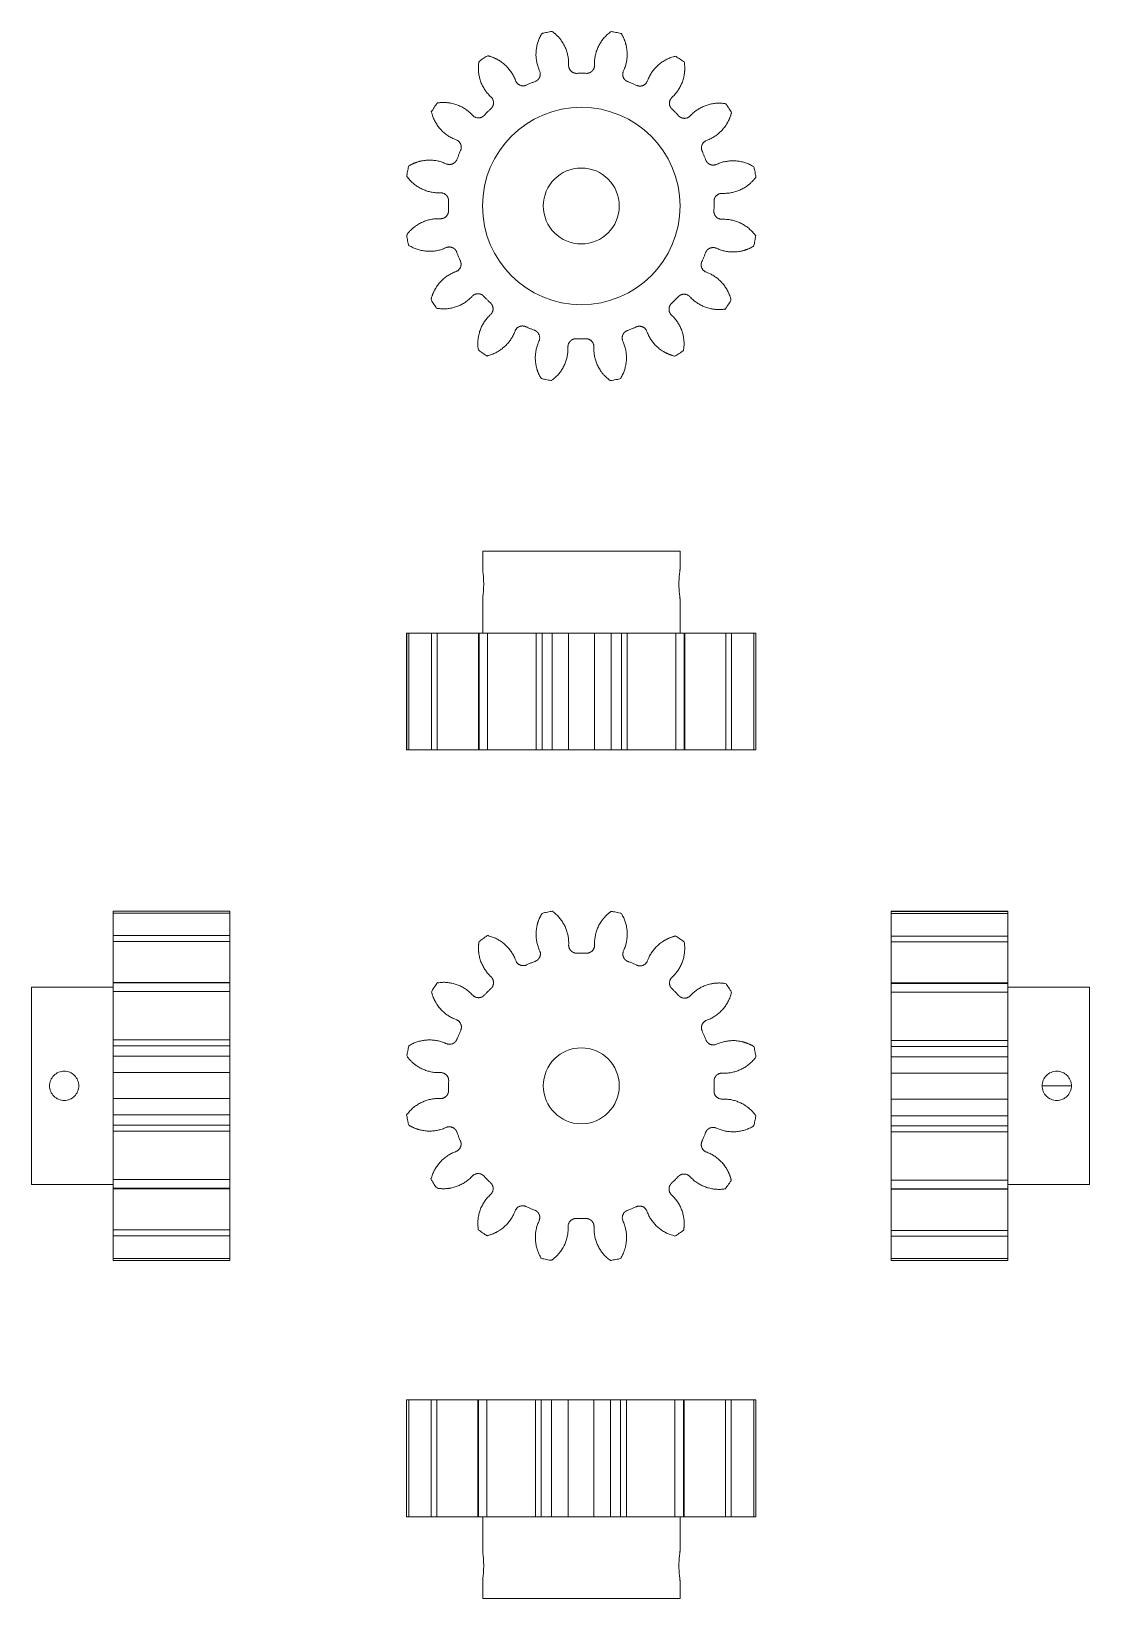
# Model space of a CAD drawing. Header units: millimetres. Extents: x -23 to 67, y -25 to 109.
import ezdxf

# ---------------------------------------------------------------- set-up
doc = ezdxf.new("R2010")
doc.units = ezdxf.units.MM

# ---------------------------------------------------------------- blocks, each defined once
blk = doc.blocks.new('A$C5B1C5D42')
at = {"color": 0, "linetype": 'Continuous', "lineweight": 0, "extrusion": (2.34144e-16, 0, -1)}
blk.add_circle((-21.31, 17.57), 3.25, dxfattribs=at)
at = {"color": 0, "linetype": 'Continuous', "lineweight": 0}
blk.add_rational_spline([(10.99, 22.31), (10.82, 21.94), (10.67, 21.56), (10.57, 21.28), (10.29, 21.17), (10.02, 21.06), (9.75, 21.18), (8.1, 21.95), (6.55, 20.99), (6.45, 20.56), (6.38, 20.12), (7.43, 18.63), (9.25, 18.7), (9.55, 18.71), (9.76, 18.5), (9.97, 18.29), (9.96, 18), (9.94, 17.59), (9.95, 17.19), (9.96, 16.89), (9.75, 16.68), (9.54, 16.47), (9.25, 16.48), (7.43, 16.56), (6.36, 15.08), (6.44, 14.64), (6.54, 14.21), (8.08, 13.24), (9.73, 14), (10, 14.12), (10.28, 14.01), (10.55, 13.9), (10.66, 13.62), (10.8, 13.24), (10.96, 12.87), (11.09, 12.6), (10.97, 12.32), (10.86, 12.05), (10.58, 11.95), (8.87, 11.32), (8.45, 9.55), (8.69, 9.17), (8.95, 8.81), (10.74, 8.5), (11.98, 9.84), (12.18, 10.06), (12.48, 10.06), (12.78, 10.06), (12.98, 9.84), (13.25, 9.54), (13.55, 9.27), (13.77, 9.06), (13.77, 8.77), (13.76, 8.47), (13.55, 8.27), (12.2, 7.04), (12.5, 5.24), (12.86, 4.98), (13.24, 4.74), (15.01, 5.15), (15.65, 6.86), (15.75, 7.14), (16.02, 7.25), (16.3, 7.36), (16.57, 7.24), (16.94, 7.07), (17.32, 6.93), (17.6, 6.82), (17.71, 6.55), (17.82, 6.27), (17.69, 6), (16.93, 4.35), (17.89, 2.8), (18.32, 2.7), (18.76, 2.63), (20.25, 3.68), (20.18, 5.5), (20.17, 5.8), (20.38, 6.01), (20.59, 6.22), (20.88, 6.21), (21.29, 6.19), (21.69, 6.21), (21.99, 6.22), (22.2, 6.01), (22.41, 5.8), (22.4, 5.5), (22.32, 3.68), (23.8, 2.62), (24.24, 2.69), (24.67, 2.79), (25.64, 4.33), (24.88, 5.99), (24.76, 6.26), (24.87, 6.53), (24.98, 6.81), (25.26, 6.91), (25.64, 7.05), (26.01, 7.22), (26.28, 7.34), (26.56, 7.23), (26.83, 7.11), (26.93, 6.83), (27.56, 5.12), (29.33, 4.71), (29.71, 4.94), (30.07, 5.2), (30.38, 7), (29.04, 8.23), (28.82, 8.44), (28.82, 8.73), (28.82, 9.03), (29.04, 9.23), (29.34, 9.51), (29.61, 9.8), (29.82, 10.02), (30.11, 10.02), (30.41, 10.02), (30.61, 9.8), (31.84, 8.46), (33.64, 8.75), (33.9, 9.12), (34.14, 9.49), (33.73, 11.27), (32.02, 11.9), (31.74, 12), (31.63, 12.28), (31.52, 12.55), (31.64, 12.82), (31.81, 13.19), (31.95, 13.57), (32.06, 13.85), (32.33, 13.96), (32.61, 14.07), (32.88, 13.95), (34.53, 13.18), (36.08, 14.14), (36.18, 14.58), (36.25, 15.01), (35.2, 16.5), (33.38, 16.43), (33.08, 16.42), (32.87, 16.63), (32.66, 16.84), (32.67, 17.14), (32.69, 17.54), (32.67, 17.95), (32.66, 18.24), (32.87, 18.45), (33.08, 18.66), (33.38, 18.65), (35.2, 18.57), (36.26, 20.05), (36.19, 20.49), (36.09, 20.92), (34.55, 21.89), (32.89, 21.13), (32.62, 21.01), (32.35, 21.12), (32.07, 21.24), (31.97, 21.51), (31.83, 21.89), (31.66, 22.26), (31.54, 22.53), (31.65, 22.81), (31.77, 23.08), (32.05, 23.18), (33.76, 23.81), (34.17, 25.58), (33.94, 25.96), (33.68, 26.32), (31.88, 26.63), (30.65, 25.29), (30.44, 25.07), (30.15, 25.07), (29.85, 25.07), (29.65, 25.29), (29.37, 25.59), (29.08, 25.87), (28.86, 26.07), (28.86, 26.37), (28.86, 26.66), (29.08, 26.86), (30.42, 28.1), (30.12, 29.89), (29.76, 30.15), (29.39, 30.39), (27.61, 29.98), (26.98, 28.28), (26.88, 28), (26.6, 27.88), (26.33, 27.77), (26.06, 27.89), (25.69, 28.06), (25.31, 28.21), (25.03, 28.31), (24.92, 28.58), (24.81, 28.86), (24.93, 29.13), (25.7, 30.78), (24.74, 32.33), (24.3, 32.43), (23.87, 32.5), (22.38, 31.45), (22.45, 29.63), (22.46, 29.33), (22.25, 29.12), (22.04, 28.91), (21.74, 28.92), (21.34, 28.94), (20.93, 28.92), (20.64, 28.91), (20.43, 29.13), (20.22, 29.34), (20.23, 29.63), (20.31, 31.45), (18.83, 32.51), (18.39, 32.44), (17.96, 32.34), (16.99, 30.8), (17.75, 29.14), (17.87, 28.88), (17.76, 28.6), (17.64, 28.33), (17.36, 28.22), (16.98, 28.08), (16.61, 27.91), (16.34, 27.79), (16.07, 27.91), (15.8, 28.02), (15.7, 28.3), (15.07, 30.01), (13.29, 30.43), (12.92, 30.19), (12.56, 29.93), (12.25, 28.14), (13.59, 26.9), (13.8, 26.7), (13.8, 26.4), (13.8, 26.1), (13.59, 25.9), (13.29, 25.63), (13.01, 25.33), (12.81, 25.11), (12.51, 25.11), (12.22, 25.11), (12.01, 25.33), (10.78, 26.68), (8.98, 26.38), (8.73, 26.02), (8.49, 25.64), (8.89, 23.86), (10.6, 23.23), (10.88, 23.13), (11, 22.85), (11.11, 22.58), (10.99, 22.31)], [1, 0.999363728427, 1, 0.916446685138, 1, 0.916446685138, 1, 0.879475469264, 1, 0.999571204886, 1, 0.879475469264, 1, 0.916446685066, 1, 0.916446685066, 1, 0.999363728427, 1, 0.916446685138, 1, 0.916446685138, 1, 0.879475469264, 1, 0.999571204886, 1, 0.879475469264, 1, 0.916446685141, 1, 0.916446685141, 1, 0.999363728427, 1, 0.916446685138, 1, 0.916446685138, 1, 0.879475469264, 1, 0.999571204886, 1, 0.879475469264, 1, 0.916446685161, 1, 0.916446685161, 1, 0.999363749494, 1, 0.916444709991, 1, 0.916444709991, 1, 0.879475469264, 1, 0.999571204886, 1, 0.879475469264, 1, 0.916446685155, 1, 0.916446685155, 1, 0.999363746831, 1, 0.916444959711, 1, 0.916444959711, 1, 0.879475469264, 1, 0.999571204886, 1, 0.879475469264, 1, 0.916446685102, 1, 0.916446685102, 1, 0.999363728427, 1, 0.916446685138, 1, 0.916446685138, 1, 0.879475469264, 1, 0.999571204886, 1, 0.879475469264, 1, 0.916446685088, 1, 0.916446685088, 1, 0.999363728427, 1, 0.916446685138, 1, 0.916446685138, 1, 0.879475469264, 1, 0.999571204886, 1, 0.879475469264, 1, 0.9164466851, 1, 0.9164466851, 1, 0.999363728427, 1, 0.916446685138, 1, 0.916446685138, 1, 0.879475469264, 1, 0.999571204886, 1, 0.879475469264, 1, 0.916446685202, 1, 0.916446685202, 1, 0.999363763987, 1, 0.916443351186, 1, 0.916443351186, 1, 0.879475469264, 1, 0.999571204886, 1, 0.879475469264, 1, 0.91644668512, 1, 0.91644668512, 1, 0.999363728427, 1, 0.916446685138, 1, 0.916446685138, 1, 0.879475469264, 1, 0.999571204886, 1, 0.879475469264, 1, 0.916446685138, 1, 0.916446685138, 1, 0.999363728427, 1, 0.916446685138, 1, 0.916446685138, 1, 0.879475469264, 1, 0.999571204886, 1, 0.879475469264, 1, 0.91644668516, 1, 0.91644668516, 1, 0.999363749308, 1, 0.916444727428, 1, 0.916444727428, 1, 0.879475469264, 1, 0.999571204886, 1, 0.879475469264, 1, 0.916446685178, 1, 0.916446685178, 1, 0.999363756627, 1, 0.916444041282, 1, 0.916444041282, 1, 0.879475469264, 1, 0.999571204886, 1, 0.879475469264, 1, 0.916446685049, 1, 0.916446685049, 1, 0.999363728427, 1, 0.916446685138, 1, 0.916446685138, 1, 0.879475469264, 1, 0.999571204886, 1, 0.879475469264, 1, 0.916446685139, 1, 0.916446685139, 1, 0.999363728427, 1, 0.916446685138, 1, 0.916446685138, 1, 0.879475469264, 1, 0.999571204886, 1, 0.879475469264, 1, 0.916446685198, 1, 0.916446685198, 1, 0.999363762989, 1, 0.916443444752, 1, 0.916443444752, 1, 0.879475469264, 1, 0.999571204886, 1, 0.879475469264, 1, 0.91644668515, 1, 0.91644668515, 1], degree=2, knots=[0, 0, 0, 0.071349, 0.071349, 0.894725, 0.894725, 1.718101, 1.718101, 2.710176, 2.710176, 2.768747, 2.768747, 3.760822, 3.760822, 4.584198, 4.584198, 5.407574, 5.407574, 5.478923, 5.478923, 6.302299, 6.302299, 7.125675, 7.125675, 8.117749, 8.117749, 8.176321, 8.176321, 9.168395, 9.168395, 9.991771, 9.991771, 10.815147, 10.815147, 10.886496, 10.886496, 11.709872, 11.709872, 12.533248, 12.533248, 13.525323, 13.525323, 13.583894, 13.583894, 14.575969, 14.575969, 15.399345, 15.399345, 16.222721, 16.222721, 16.294069, 16.294069, 17.117454, 17.117454, 17.94084, 17.94084, 18.932915, 18.932915, 18.991486, 18.991486, 19.983561, 19.983561, 20.806937, 20.806937, 21.630313, 21.630313, 21.701661, 21.701661, 22.525045, 22.525045, 23.34843, 23.34843, 24.340505, 24.340505, 24.399076, 24.399076, 25.391151, 25.391151, 26.214527, 26.214527, 27.037902, 27.037902, 27.109252, 27.109252, 27.932628, 27.932628, 28.756003, 28.756003, 29.748078, 29.748078, 29.806649, 29.806649, 30.798724, 30.798724, 31.6221, 31.6221, 32.445476, 32.445476, 32.516825, 32.516825, 33.340201, 33.340201, 34.163577, 34.163577, 35.155652, 35.155652, 35.214223, 35.214223, 36.206298, 36.206298, 37.029674, 37.029674, 37.853049, 37.853049, 37.924399, 37.924399, 38.747775, 38.747775, 39.57115, 39.57115, 40.563225, 40.563225, 40.621797, 40.621797, 41.613871, 41.613871, 42.437247, 42.437247, 43.260623, 43.260623, 43.33197, 43.33197, 44.155363, 44.155363, 44.978755, 44.978755, 45.97083, 45.97083, 46.029401, 46.029401, 47.021476, 47.021476, 47.844852, 47.844852, 48.668228, 48.668228, 48.739577, 48.739577, 49.562953, 49.562953, 50.386329, 50.386329, 51.378404, 51.378404, 51.436975, 51.436975, 52.42905, 52.42905, 53.252425, 53.252425, 54.075801, 54.075801, 54.147151, 54.147151, 54.970526, 54.970526, 55.793902, 55.793902, 56.785977, 56.785977, 56.844548, 56.844548, 57.836623, 57.836623, 58.659999, 58.659999, 59.483375, 59.483375, 59.554723, 59.554723, 60.378109, 60.378109, 61.201494, 61.201494, 62.193569, 62.193569, 62.25214, 62.25214, 63.244215, 63.244215, 64.067591, 64.067591, 64.890967, 64.890967, 64.962314, 64.962314, 65.785704, 65.785704, 66.609093, 66.609093, 67.601167, 67.601167, 67.659739, 67.659739, 68.651813, 68.651813, 69.475189, 69.475189, 70.298565, 70.298565, 70.369914, 70.369914, 71.19329, 71.19329, 72.016666, 72.016666, 73.008741, 73.008741, 73.067312, 73.067312, 74.059387, 74.059387, 74.882763, 74.882763, 75.706139, 75.706139, 75.777488, 75.777488, 76.600864, 76.600864, 77.42424, 77.42424, 78.416314, 78.416314, 78.474886, 78.474886, 79.46696, 79.46696, 80.290336, 80.290336, 81.113712, 81.113712, 81.18506, 81.18506, 82.008452, 82.008452, 82.831844, 82.831844, 83.823918, 83.823918, 83.88249, 83.88249, 84.874564, 84.874564, 85.69794, 85.69794, 86.521316, 86.521316, 86.521316], dxfattribs=at)
blk = doc.blocks.new('A$C5510505C')
at = {"color": 0, "linetype": 'Continuous', "lineweight": 0, "extrusion": (0, 1, 2.22045e-16)}
for p, q in [((6.54, 17), (6.36, 17)), ((6.36, 7), (6.36, 17)), ((8.45, 17), (6.54, 17)), ((6.54, 7), (6.54, 17)), ((8.95, 17), (8.45, 17)), ((8.45, 7), (8.45, 17)), ((11.98, 17), (8.95, 17)), ((8.95, 7), (8.95, 17)), ((11.98, 17), (12.46, 17)), ((12.5, 17), (12.46, 17)), ((12.46, 7), (12.46, 17)), ((13.24, 17), (12.5, 17)), ((12.5, 7), (12.5, 17)), ((15.65, 17), (13.24, 17)), ((13.24, 7), (13.24, 17)), ((15.65, 17), (16.57, 17)), ((17.32, 17), (16.57, 17)), ((17.32, 17), (17.38, 17)), ((17.89, 17), (17.38, 17)), ((17.38, 7), (17.38, 17)), ((18.76, 17), (17.89, 17)), ((17.89, 7), (17.89, 17)), ((20.18, 17), (18.76, 17)), ((18.76, 7), (18.76, 17)), ((20.18, 17), (20.88, 17)), ((20.18, 7), (20.18, 17)), ((21.69, 17), (20.88, 17)), ((21.69, 17), (22.39, 17)), ((23.8, 17), (22.39, 17)), ((22.39, 7), (22.39, 17)), ((24.67, 17), (23.8, 17)), ((23.8, 7), (23.8, 17)), ((25.19, 17), (24.67, 17)), ((24.67, 7), (24.67, 17)), ((25.19, 17), (25.26, 17)), ((25.19, 7), (25.19, 17)), ((26.01, 17), (25.26, 17)), ((26.01, 17), (26.93, 17)), ((29.33, 17), (26.93, 17)), ((30.07, 17), (29.33, 17)), ((29.33, 7), (29.33, 17)), ((30.12, 17), (30.07, 17)), ((30.07, 7), (30.07, 17)), ((30.12, 17), (30.61, 17)), ((30.12, 7), (30.12, 17)), ((33.64, 17), (30.61, 17)), ((34.14, 17), (33.64, 17)), ((33.64, 7), (33.64, 17)), ((36.08, 17), (34.14, 17)), ((34.14, 7), (34.14, 17)), ((36.25, 17), (36.08, 17)), ((36.08, 7), (36.08, 17)), ((36.26, 17), (36.25, 17)), ((36.25, 7), (36.25, 17)), ((36.26, 7), (36.26, 17)), ((6.54, 7), (6.36, 7)), ((8.45, 7), (6.54, 7)), ((8.95, 7), (8.45, 7)), ((11.98, 7), (8.95, 7)), ((11.98, 7), (12.46, 7)), ((12.5, 7), (12.46, 7)), ((13.24, 7), (12.5, 7)), ((12.87, 7), (12.87, 4.06)), ((15.65, 7), (13.24, 7)), ((15.65, 7), (16.57, 7)), ((17.32, 7), (16.57, 7)), ((17.32, 7), (17.38, 7)), ((17.89, 7), (17.38, 7)), ((18.76, 7), (17.89, 7)), ((20.18, 7), (18.76, 7)), ((20.18, 7), (20.88, 7)), ((21.69, 7), (20.88, 7)), ((21.69, 7), (22.39, 7)), ((23.8, 7), (22.39, 7)), ((24.67, 7), (23.8, 7)), ((25.19, 7), (24.67, 7)), ((25.19, 7), (25.26, 7)), ((26.01, 7), (25.26, 7)), ((26.01, 7), (26.93, 7)), ((29.33, 7), (26.93, 7)), ((30.07, 7), (29.33, 7)), ((29.76, 7), (29.76, 4.06)), ((30.12, 7), (30.07, 7)), ((30.12, 7), (30.61, 7)), ((33.64, 7), (30.61, 7)), ((34.14, 7), (33.64, 7)), ((36.08, 7), (34.14, 7)), ((36.25, 7), (36.08, 7)), ((36.26, 7), (36.25, 7)), ((12.87, 1.56), (12.87, 0)), ((29.76, 1.56), (29.76, 0)), ((12.87, 0), (29.76, 0))]:
    blk.add_line(p, q, dxfattribs=at)
at = {"color": 0, "linetype": 'Continuous', "lineweight": 0}
for points, knots in [([(12.87, 4.06), (12.87, 4.06), (12.87, 4.03), (12.89, 3.9), (12.9, 3.81), (12.92, 3.59), (12.94, 3.45), (12.95, 3.14), (12.96, 2.97), (12.96, 2.81)], [9.434246, 9.434246, 9.434246, 9.434246, 9.903669, 9.903669, 10.375261, 10.375261, 10.846867, 10.846867, 11.318473, 11.318473, 11.318473, 11.318473]), ([(29.67, 2.81), (29.67, 2.97), (29.67, 3.14), (29.69, 3.45), (29.7, 3.59), (29.73, 3.81), (29.74, 3.9), (29.76, 4.03), (29.76, 4.06), (29.76, 4.06)], [0, 0, 0, 0, 0.471607, 0.471607, 0.943214, 0.943214, 1.414813, 1.414813, 1.886412, 1.886412, 1.886412, 1.886412]), ([(12.96, 2.81), (12.96, 2.66), (12.95, 2.49), (12.94, 2.18), (12.92, 2.04), (12.9, 1.82), (12.89, 1.72), (12.87, 1.59), (12.87, 1.56), (12.87, 1.56)], [3.772824, 3.772824, 3.772824, 3.772824, 4.24443, 4.24443, 4.716037, 4.716037, 5.187629, 5.187629, 5.657052, 5.657052, 5.657052, 5.657052]), ([(29.76, 1.56), (29.76, 1.56), (29.76, 1.59), (29.74, 1.72), (29.73, 1.82), (29.7, 2.04), (29.69, 2.18), (29.67, 2.49), (29.67, 2.66), (29.67, 2.81)], [5.659236, 5.659236, 5.659236, 5.659236, 6.130836, 6.130836, 6.602435, 6.602435, 7.074042, 7.074042, 7.545649, 7.545649, 7.545649, 7.545649])]:
    blk.add_open_spline(points, degree=3, knots=knots, dxfattribs=at)
blk = doc.blocks.new('A$C510804FA')
at = {"color": 0, "linetype": 'Continuous', "lineweight": 0, "extrusion": (2.22045e-16, 1, 2.22045e-16)}
for p, q in [((-32.34, 17), (-32.51, 17)), ((-32.51, 7), (-32.51, 17)), ((-30.43, 17), (-32.34, 17)), ((-32.34, 7), (-32.34, 17)), ((-29.93, 17), (-30.43, 17)), ((-30.43, 7), (-30.43, 17)), ((-26.9, 17), (-29.93, 17)), ((-29.93, 7), (-29.93, 17)), ((-26.9, 17), (-26.42, 17)), ((-26.38, 17), (-26.42, 17)), ((-26.42, 7), (-26.42, 17)), ((-25.64, 17), (-26.38, 17)), ((-26.38, 7), (-26.38, 17)), ((-23.23, 17), (-25.64, 17)), ((-25.64, 7), (-25.64, 17)), ((-23.23, 17), (-22.31, 17)), ((-21.56, 17), (-22.31, 17)), ((-21.56, 17), (-21.5, 17)), ((-20.99, 17), (-21.5, 17)), ((-21.5, 7), (-21.5, 17)), ((-20.12, 17), (-20.99, 17)), ((-20.99, 7), (-20.99, 17)), ((-18.7, 17), (-20.12, 17)), ((-20.12, 7), (-20.12, 17)), ((-18.7, 17), (-18, 17)), ((-18.7, 7), (-18.7, 17)), ((-17.19, 17), (-18, 17)), ((-17.19, 17), (-16.49, 17)), ((-15.08, 17), (-16.49, 17)), ((-16.49, 7), (-16.49, 17)), ((-14.21, 17), (-15.08, 17)), ((-15.08, 7), (-15.08, 17)), ((-13.69, 17), (-14.21, 17)), ((-14.21, 7), (-14.21, 17)), ((-13.69, 17), (-13.62, 17)), ((-13.69, 7), (-13.69, 17)), ((-12.87, 17), (-13.62, 17)), ((-12.87, 17), (-11.95, 17)), ((-9.55, 17), (-11.95, 17)), ((-8.81, 17), (-9.55, 17)), ((-9.55, 7), (-9.55, 17)), ((-8.76, 17), (-8.81, 17)), ((-8.81, 7), (-8.81, 17)), ((-8.76, 17), (-8.27, 17)), ((-8.76, 7), (-8.76, 17)), ((-5.24, 17), (-8.27, 17)), ((-4.74, 17), (-5.24, 17)), ((-5.24, 7), (-5.24, 17)), ((-2.8, 17), (-4.74, 17)), ((-4.74, 7), (-4.74, 17)), ((-2.63, 17), (-2.8, 17)), ((-2.8, 7), (-2.8, 17)), ((-2.62, 17), (-2.63, 17)), ((-2.63, 7), (-2.63, 17)), ((-2.62, 7), (-2.62, 17)), ((-32.34, 7), (-32.51, 7)), ((-30.43, 7), (-32.34, 7)), ((-29.93, 7), (-30.43, 7)), ((-26.9, 7), (-29.93, 7)), ((-26.9, 7), (-26.42, 7)), ((-26.38, 7), (-26.42, 7)), ((-25.64, 7), (-26.38, 7)), ((-26.01, 7), (-26.01, 0)), ((-23.23, 7), (-25.64, 7)), ((-23.23, 7), (-22.31, 7)), ((-21.56, 7), (-22.31, 7)), ((-21.56, 7), (-21.5, 7)), ((-20.99, 7), (-21.5, 7)), ((-20.12, 7), (-20.99, 7)), ((-18.7, 7), (-20.12, 7)), ((-18.7, 7), (-18, 7)), ((-17.19, 7), (-18, 7)), ((-17.19, 7), (-16.49, 7)), ((-15.08, 7), (-16.49, 7)), ((-14.21, 7), (-15.08, 7)), ((-13.69, 7), (-14.21, 7)), ((-13.69, 7), (-13.62, 7)), ((-12.87, 7), (-13.62, 7)), ((-12.87, 7), (-11.95, 7)), ((-9.55, 7), (-11.95, 7)), ((-8.81, 7), (-9.55, 7)), ((-9.12, 7), (-9.12, 0)), ((-8.76, 7), (-8.81, 7)), ((-8.76, 7), (-8.27, 7)), ((-5.24, 7), (-8.27, 7)), ((-4.74, 7), (-5.24, 7)), ((-2.8, 7), (-4.74, 7)), ((-2.63, 7), (-2.8, 7)), ((-2.62, 7), (-2.63, 7)), ((-26.01, 0), (-9.12, 0))]:
    blk.add_line(p, q, dxfattribs=at)
at = {"color": 0, "linetype": 'Continuous', "lineweight": 0}
blk.add_open_spline([(-16.32, 2.81), (-16.32, 2.66), (-16.35, 2.49), (-16.48, 2.18), (-16.57, 2.04), (-16.8, 1.82), (-16.94, 1.72), (-17.24, 1.59), (-17.41, 1.56), (-17.73, 1.56), (-17.89, 1.59), (-18.2, 1.72), (-18.34, 1.82), (-18.56, 2.04), (-18.66, 2.18), (-18.79, 2.49), (-18.82, 2.66), (-18.82, 2.81), (-18.82, 2.97), (-18.79, 3.14), (-18.66, 3.45), (-18.56, 3.59), (-18.34, 3.81), (-18.2, 3.9), (-17.89, 4.03), (-17.73, 4.06), (-17.41, 4.06), (-17.24, 4.03), (-16.94, 3.9), (-16.8, 3.81), (-16.57, 3.59), (-16.48, 3.45), (-16.35, 3.14), (-16.32, 2.97), (-16.32, 2.81)], degree=3, knots=[3.772824, 3.772824, 3.772824, 3.772824, 4.24443, 4.24443, 4.716037, 4.716037, 5.187629, 5.187629, 5.659221, 5.659221, 6.130827, 6.130827, 6.602433, 6.602433, 7.074041, 7.074041, 7.545649, 7.545649, 7.545649, 8.017256, 8.017256, 8.488864, 8.488864, 8.96047, 8.96047, 9.432076, 9.432076, 9.903669, 9.903669, 10.375261, 10.375261, 10.846867, 10.846867, 11.318473, 11.318473, 11.318473, 11.318473], dxfattribs=at)
blk = doc.blocks.new('A$C6C895F0E')
at = {"color": 0, "linetype": 'Continuous', "lineweight": 0, "extrusion": (1.22465e-16, 1, 2.22045e-16)}
for p, q in [((-36.09, 17), (-36.26, 17)), ((-36.26, 7), (-36.26, 17)), ((-34.17, 17), (-36.09, 17)), ((-36.09, 7), (-36.09, 17)), ((-33.68, 17), (-34.17, 17)), ((-34.17, 7), (-34.17, 17)), ((-30.65, 17), (-33.68, 17)), ((-33.68, 7), (-33.68, 17)), ((-30.65, 17), (-30.17, 17)), ((-30.12, 17), (-30.17, 17)), ((-30.17, 7), (-30.17, 17)), ((-29.39, 17), (-30.12, 17)), ((-30.12, 7), (-30.12, 17)), ((-26.98, 17), (-29.39, 17)), ((-29.39, 7), (-29.39, 17)), ((-26.98, 17), (-26.06, 17)), ((-25.31, 17), (-26.06, 17)), ((-25.31, 17), (-25.24, 17)), ((-24.74, 17), (-25.24, 17)), ((-25.24, 7), (-25.24, 17)), ((-23.87, 17), (-24.74, 17)), ((-24.74, 7), (-24.74, 17)), ((-22.45, 17), (-23.87, 17)), ((-23.87, 7), (-23.87, 17)), ((-22.45, 17), (-21.74, 17)), ((-22.45, 7), (-22.45, 17)), ((-20.93, 17), (-21.74, 17)), ((-20.93, 17), (-20.23, 17)), ((-18.83, 17), (-20.23, 17)), ((-20.23, 7), (-20.23, 17)), ((-17.96, 17), (-18.83, 17)), ((-18.83, 7), (-18.83, 17)), ((-17.44, 17), (-17.96, 17)), ((-17.96, 7), (-17.96, 17)), ((-17.44, 17), (-17.36, 17)), ((-17.44, 7), (-17.44, 17)), ((-16.61, 17), (-17.36, 17)), ((-16.61, 17), (-15.7, 17)), ((-13.29, 17), (-15.7, 17)), ((-12.56, 17), (-13.29, 17)), ((-13.29, 7), (-13.29, 17)), ((-12.51, 17), (-12.56, 17)), ((-12.56, 7), (-12.56, 17)), ((-12.51, 17), (-12.01, 17)), ((-12.51, 7), (-12.51, 17)), ((-8.98, 17), (-12.01, 17)), ((-8.49, 17), (-8.98, 17)), ((-8.98, 7), (-8.98, 17)), ((-6.55, 17), (-8.49, 17)), ((-8.49, 7), (-8.49, 17)), ((-6.38, 17), (-6.55, 17)), ((-6.55, 7), (-6.55, 17)), ((-6.36, 17), (-6.38, 17)), ((-6.38, 7), (-6.38, 17)), ((-6.36, 7), (-6.36, 17)), ((-36.09, 7), (-36.26, 7)), ((-34.17, 7), (-36.09, 7)), ((-33.68, 7), (-34.17, 7)), ((-30.65, 7), (-33.68, 7)), ((-30.65, 7), (-30.17, 7)), ((-30.12, 7), (-30.17, 7)), ((-29.39, 7), (-30.12, 7)), ((-29.76, 7), (-29.76, 4.06)), ((-26.98, 7), (-29.39, 7)), ((-26.98, 7), (-26.06, 7)), ((-25.31, 7), (-26.06, 7)), ((-25.31, 7), (-25.24, 7)), ((-24.74, 7), (-25.24, 7)), ((-23.87, 7), (-24.74, 7)), ((-22.45, 7), (-23.87, 7)), ((-22.45, 7), (-21.74, 7)), ((-20.93, 7), (-21.74, 7)), ((-20.93, 7), (-20.23, 7)), ((-18.83, 7), (-20.23, 7)), ((-17.96, 7), (-18.83, 7)), ((-17.44, 7), (-17.96, 7)), ((-17.44, 7), (-17.36, 7)), ((-16.61, 7), (-17.36, 7)), ((-16.61, 7), (-15.7, 7)), ((-13.29, 7), (-15.7, 7)), ((-12.56, 7), (-13.29, 7)), ((-12.87, 7), (-12.87, 4.06)), ((-12.51, 7), (-12.56, 7)), ((-12.51, 7), (-12.01, 7)), ((-8.98, 7), (-12.01, 7)), ((-8.49, 7), (-8.98, 7)), ((-6.55, 7), (-8.49, 7)), ((-6.38, 7), (-6.55, 7)), ((-6.36, 7), (-6.38, 7)), ((-29.76, 1.56), (-29.76, 0)), ((-12.87, 1.56), (-12.87, 0)), ((-29.76, 0), (-12.87, 0))]:
    blk.add_line(p, q, dxfattribs=at)
at = {"color": 0, "linetype": 'Continuous', "lineweight": 0}
for points, knots in [([(-29.76, 4.06), (-29.76, 4.06), (-29.76, 4.03), (-29.74, 3.9), (-29.73, 3.81), (-29.7, 3.59), (-29.69, 3.45), (-29.67, 3.14), (-29.67, 2.97), (-29.67, 2.66), (-29.67, 2.49), (-29.69, 2.18), (-29.7, 2.04), (-29.73, 1.82), (-29.74, 1.72), (-29.76, 1.59), (-29.76, 1.56), (-29.76, 1.56)], [1.886412, 1.886412, 1.886412, 1.886412, 2.358011, 2.358011, 2.82961, 2.82961, 3.301217, 3.301217, 3.772824, 3.772824, 4.244431, 4.244431, 4.716038, 4.716038, 5.187637, 5.187637, 5.659236, 5.659236, 5.659236, 5.659236]), ([(-12.96, 2.81), (-12.96, 2.66), (-12.95, 2.49), (-12.94, 2.18), (-12.92, 2.04), (-12.9, 1.82), (-12.89, 1.72), (-12.87, 1.59), (-12.87, 1.56), (-12.87, 1.56), (-12.87, 1.59), (-12.89, 1.72), (-12.9, 1.82), (-12.92, 2.04), (-12.94, 2.18), (-12.95, 2.49), (-12.96, 2.66), (-12.96, 2.81), (-12.96, 2.97), (-12.95, 3.14), (-12.94, 3.45), (-12.92, 3.59), (-12.9, 3.81), (-12.89, 3.9), (-12.87, 4.03), (-12.87, 4.06), (-12.87, 4.06), (-12.87, 4.03), (-12.89, 3.9), (-12.9, 3.81), (-12.92, 3.59), (-12.94, 3.45), (-12.95, 3.14), (-12.96, 2.97), (-12.96, 2.81)], [3.772824, 3.772824, 3.772824, 3.772824, 4.24443, 4.24443, 4.716037, 4.716037, 5.187629, 5.187629, 5.659221, 5.659221, 6.130827, 6.130827, 6.602433, 6.602433, 7.074041, 7.074041, 7.545649, 7.545649, 7.545649, 8.017256, 8.017256, 8.488864, 8.488864, 8.96047, 8.96047, 9.432076, 9.432076, 9.903669, 9.903669, 10.375261, 10.375261, 10.846867, 10.846867, 11.318473, 11.318473, 11.318473, 11.318473])]:
    blk.add_open_spline(points, degree=3, knots=knots, dxfattribs=at)
blk = doc.blocks.new('A$C3A131BA3')
at = {"color": 0, "linetype": 'Continuous', "lineweight": 0, "extrusion": (2.22045e-16, 1, 2.22045e-16)}
for p, q in [((2.79, 17), (2.62, 17)), ((2.62, 7), (2.62, 17)), ((4.71, 17), (2.79, 17)), ((2.79, 7), (2.79, 17)), ((5.2, 17), (4.71, 17)), ((4.71, 7), (4.71, 17)), ((8.23, 17), (5.2, 17)), ((5.2, 7), (5.2, 17)), ((8.23, 17), (8.71, 17)), ((8.75, 17), (8.71, 17)), ((8.71, 7), (8.71, 17)), ((9.49, 17), (8.75, 17)), ((8.75, 7), (8.75, 17)), ((11.9, 17), (9.49, 17)), ((9.49, 7), (9.49, 17)), ((11.9, 17), (12.82, 17)), ((13.57, 17), (12.82, 17)), ((13.57, 17), (13.63, 17)), ((14.14, 17), (13.63, 17)), ((13.63, 7), (13.63, 17)), ((15.01, 17), (14.14, 17)), ((14.14, 7), (14.14, 17)), ((16.43, 17), (15.01, 17)), ((15.01, 7), (15.01, 17)), ((16.43, 17), (17.14, 17)), ((16.43, 7), (16.43, 17)), ((17.95, 17), (17.14, 17)), ((17.95, 17), (18.65, 17)), ((20.05, 17), (18.65, 17)), ((18.65, 7), (18.65, 17)), ((20.92, 17), (20.05, 17)), ((20.05, 7), (20.05, 17)), ((21.44, 17), (20.92, 17)), ((20.92, 7), (20.92, 17)), ((21.44, 17), (21.51, 17)), ((21.44, 7), (21.44, 17)), ((22.26, 17), (21.51, 17)), ((22.26, 17), (23.18, 17)), ((25.58, 17), (23.18, 17)), ((26.32, 17), (25.58, 17)), ((25.58, 7), (25.58, 17)), ((26.37, 17), (26.32, 17)), ((26.32, 7), (26.32, 17)), ((26.37, 17), (26.86, 17)), ((26.37, 7), (26.37, 17)), ((29.89, 17), (26.86, 17)), ((30.39, 17), (29.89, 17)), ((29.89, 7), (29.89, 17)), ((32.33, 17), (30.39, 17)), ((30.39, 7), (30.39, 17)), ((32.5, 17), (32.33, 17)), ((32.33, 7), (32.33, 17)), ((32.51, 17), (32.5, 17)), ((32.5, 7), (32.5, 17)), ((32.51, 7), (32.51, 17)), ((2.79, 7), (2.62, 7)), ((4.71, 7), (2.79, 7)), ((5.2, 7), (4.71, 7)), ((8.23, 7), (5.2, 7)), ((8.23, 7), (8.71, 7)), ((8.75, 7), (8.71, 7)), ((9.49, 7), (8.75, 7)), ((9.12, 7), (9.12, 0)), ((11.9, 7), (9.49, 7)), ((11.9, 7), (12.82, 7)), ((13.57, 7), (12.82, 7)), ((13.57, 7), (13.63, 7)), ((14.14, 7), (13.63, 7)), ((15.01, 7), (14.14, 7)), ((16.43, 7), (15.01, 7)), ((16.43, 7), (17.14, 7)), ((17.95, 7), (17.14, 7)), ((17.95, 7), (18.65, 7)), ((20.05, 7), (18.65, 7)), ((20.92, 7), (20.05, 7)), ((21.44, 7), (20.92, 7)), ((21.44, 7), (21.51, 7)), ((22.26, 7), (21.51, 7)), ((22.26, 7), (23.18, 7)), ((25.58, 7), (23.18, 7)), ((26.32, 7), (25.58, 7)), ((26.01, 7), (26.01, 0)), ((26.37, 7), (26.32, 7)), ((26.37, 7), (26.86, 7)), ((29.89, 7), (26.86, 7)), ((30.39, 7), (29.89, 7)), ((32.33, 7), (30.39, 7)), ((32.5, 7), (32.33, 7)), ((32.51, 7), (32.5, 7)), ((17.57, 4.06), (17.57, 1.56)), ((9.12, 0), (17.57, 0)), ((17.57, 0), (26.01, 0))]:
    blk.add_line(p, q, dxfattribs=at)
at = {"color": 0, "linetype": 'Continuous', "lineweight": 0}
for points, knots in [([(16.32, 2.81), (16.32, 2.97), (16.35, 3.14), (16.48, 3.45), (16.57, 3.59), (16.79, 3.81), (16.93, 3.9), (17.24, 4.03), (17.41, 4.06), (17.57, 4.06)], [0, 0, 0, 0, 0.471607, 0.471607, 0.943214, 0.943214, 1.414813, 1.414813, 1.886412, 1.886412, 1.886412, 1.886412]), ([(17.57, 4.06), (17.72, 4.06), (17.89, 4.03), (18.2, 3.9), (18.34, 3.81), (18.56, 3.59), (18.66, 3.45), (18.78, 3.14), (18.82, 2.97), (18.82, 2.66), (18.78, 2.49), (18.66, 2.18), (18.56, 2.04), (18.34, 1.82), (18.2, 1.72), (17.89, 1.59), (17.72, 1.56), (17.57, 1.56)], [1.886412, 1.886412, 1.886412, 1.886412, 2.358011, 2.358011, 2.82961, 2.82961, 3.301217, 3.301217, 3.772824, 3.772824, 4.244431, 4.244431, 4.716038, 4.716038, 5.187637, 5.187637, 5.659236, 5.659236, 5.659236, 5.659236]), ([(17.57, 1.56), (17.41, 1.56), (17.24, 1.59), (16.93, 1.72), (16.79, 1.82), (16.57, 2.04), (16.48, 2.18), (16.35, 2.49), (16.32, 2.66), (16.32, 2.81)], [5.659236, 5.659236, 5.659236, 5.659236, 6.130836, 6.130836, 6.602435, 6.602435, 7.074042, 7.074042, 7.545649, 7.545649, 7.545649, 7.545649])]:
    blk.add_open_spline(points, degree=3, knots=knots, dxfattribs=at)
blk = doc.blocks.new('A$C6A8F308C')
at = {"color": 0, "linetype": 'Continuous', "lineweight": 0, "extrusion": (0, 0, -1)}
blk.add_circle((21.31, 60.1), 8.45, dxfattribs=at)
at = {"color": 0, "linetype": 'Continuous', "lineweight": 0}
blk.add_circle((-21.31, 60.1), 3.25, dxfattribs=at)
blk.add_rational_spline([(-10.67, 56.1), (-10.57, 56.38), (-10.29, 56.49), (-10.02, 56.6), (-9.75, 56.48), (-8.1, 55.71), (-6.55, 56.67), (-6.45, 57.11), (-6.38, 57.54), (-7.43, 59.03), (-9.25, 58.96), (-9.55, 58.95), (-9.76, 59.16), (-9.97, 59.37), (-9.96, 59.67), (-9.94, 60.07), (-9.95, 60.48), (-9.96, 60.77), (-9.75, 60.98), (-9.54, 61.19), (-9.25, 61.18), (-7.43, 61.1), (-6.36, 62.58), (-6.44, 63.02), (-6.54, 63.45), (-8.08, 64.42), (-9.73, 63.66), (-10, 63.54), (-10.28, 63.65), (-10.55, 63.77), (-10.66, 64.04), (-10.8, 64.42), (-10.96, 64.79), (-11.09, 65.06), (-10.97, 65.34), (-10.86, 65.61), (-10.58, 65.71), (-8.87, 66.34), (-8.45, 68.11), (-8.69, 68.49), (-8.95, 68.85), (-10.74, 69.16), (-11.98, 67.82), (-12.18, 67.6), (-12.48, 67.6), (-12.78, 67.6), (-12.98, 67.82), (-13.25, 68.12), (-13.55, 68.4), (-13.77, 68.6), (-13.77, 68.9), (-13.76, 69.19), (-13.55, 69.39), (-12.2, 70.63), (-12.5, 72.42), (-12.86, 72.68), (-13.24, 72.92), (-15.01, 72.51), (-15.65, 70.81), (-15.75, 70.53), (-16.02, 70.41), (-16.3, 70.3), (-16.57, 70.42), (-16.94, 70.59), (-17.32, 70.74), (-17.6, 70.84), (-17.71, 71.11), (-17.82, 71.39), (-17.69, 71.66), (-16.93, 73.31), (-17.89, 74.86), (-18.32, 74.96), (-18.76, 75.03), (-20.25, 73.98), (-20.18, 72.16), (-20.17, 71.86), (-20.38, 71.65), (-20.59, 71.44), (-20.88, 71.45), (-21.29, 71.47), (-21.69, 71.45), (-21.99, 71.44), (-22.2, 71.66), (-22.41, 71.87), (-22.4, 72.16), (-22.32, 73.98), (-23.8, 75.04), (-24.24, 74.97), (-24.67, 74.87), (-25.64, 73.33), (-24.88, 71.67), (-24.76, 71.41), (-24.87, 71.13), (-24.98, 70.86), (-25.26, 70.75), (-25.64, 70.61), (-26.01, 70.44), (-26.28, 70.32), (-26.56, 70.44), (-26.83, 70.55), (-26.93, 70.83), (-27.56, 72.54), (-29.33, 72.96), (-29.71, 72.72), (-30.07, 72.46), (-30.38, 70.67), (-29.04, 69.43), (-28.82, 69.23), (-28.82, 68.93), (-28.82, 68.63), (-29.04, 68.43), (-29.34, 68.16), (-29.61, 67.86), (-29.82, 67.64), (-30.11, 67.64), (-30.41, 67.64), (-30.61, 67.86), (-31.84, 69.21), (-33.64, 68.91), (-33.9, 68.55), (-34.14, 68.17), (-33.73, 66.39), (-32.02, 65.76), (-31.74, 65.66), (-31.63, 65.38), (-31.52, 65.11), (-31.64, 64.84), (-31.81, 64.47), (-31.95, 64.09), (-32.06, 63.81), (-32.33, 63.7), (-32.61, 63.59), (-32.88, 63.71), (-34.53, 64.48), (-36.08, 63.52), (-36.18, 63.09), (-36.25, 62.65), (-35.2, 61.16), (-33.38, 61.23), (-33.08, 61.24), (-32.87, 61.03), (-32.66, 60.82), (-32.67, 60.53), (-32.69, 60.12), (-32.67, 59.72), (-32.66, 59.42), (-32.87, 59.21), (-33.08, 59), (-33.38, 59.01), (-35.2, 59.09), (-36.26, 57.61), (-36.19, 57.17), (-36.09, 56.74), (-34.55, 55.77), (-32.89, 56.53), (-32.62, 56.65), (-32.35, 56.54), (-32.07, 56.43), (-31.97, 56.15), (-31.83, 55.77), (-31.66, 55.4), (-31.54, 55.13), (-31.65, 54.85), (-31.77, 54.58), (-32.05, 54.48), (-33.76, 53.85), (-34.17, 52.08), (-33.94, 51.7), (-33.68, 51.34), (-31.88, 51.03), (-30.65, 52.37), (-30.44, 52.59), (-30.15, 52.59), (-29.85, 52.59), (-29.65, 52.37), (-29.37, 52.07), (-29.08, 51.8), (-28.86, 51.59), (-28.86, 51.3), (-28.86, 51), (-29.08, 50.8), (-30.42, 49.57), (-30.12, 47.77), (-29.76, 47.51), (-29.39, 47.27), (-27.61, 47.68), (-26.98, 49.39), (-26.88, 49.67), (-26.6, 49.78), (-26.33, 49.89), (-26.06, 49.77), (-25.69, 49.6), (-25.31, 49.46), (-25.03, 49.35), (-24.92, 49.08), (-24.81, 48.8), (-24.93, 48.53), (-25.7, 46.88), (-24.74, 45.33), (-24.3, 45.23), (-23.87, 45.16), (-22.38, 46.21), (-22.45, 48.03), (-22.46, 48.33), (-22.25, 48.54), (-22.04, 48.75), (-21.74, 48.74), (-21.34, 48.72), (-20.93, 48.74), (-20.64, 48.75), (-20.43, 48.54), (-20.22, 48.33), (-20.23, 48.03), (-20.31, 46.21), (-18.83, 45.15), (-18.39, 45.22), (-17.96, 45.32), (-16.99, 46.86), (-17.75, 48.52), (-17.87, 48.79), (-17.76, 49.06), (-17.64, 49.34), (-17.36, 49.44), (-16.98, 49.58), (-16.61, 49.75), (-16.34, 49.87), (-16.07, 49.76), (-15.8, 49.64), (-15.7, 49.36), (-15.07, 47.65), (-13.29, 47.24), (-12.92, 47.47), (-12.56, 47.73), (-12.25, 49.53), (-13.59, 50.76), (-13.8, 50.97), (-13.8, 51.26), (-13.8, 51.56), (-13.59, 51.76), (-13.29, 52.04), (-13.01, 52.33), (-12.81, 52.55), (-12.51, 52.55), (-12.22, 52.55), (-12.01, 52.33), (-10.78, 50.99), (-8.98, 51.28), (-8.73, 51.65), (-8.49, 52.02), (-8.89, 53.8), (-10.6, 54.43), (-10.88, 54.53), (-11, 54.81), (-11.11, 55.08), (-10.99, 55.35), (-10.82, 55.72), (-10.67, 56.1)], [1, 0.916446685138, 1, 0.916446685138, 1, 0.879475469264, 1, 0.999571204886, 1, 0.879475469264, 1, 0.916446685067, 1, 0.916446685067, 1, 0.999363728427, 1, 0.916446685138, 1, 0.916446685138, 1, 0.879475469264, 1, 0.999571204886, 1, 0.879475469264, 1, 0.916446685141, 1, 0.916446685141, 1, 0.999363728427, 1, 0.916446685138, 1, 0.916446685138, 1, 0.879475469264, 1, 0.999571204886, 1, 0.879475469264, 1, 0.916446685161, 1, 0.916446685161, 1, 0.999363749494, 1, 0.916444709991, 1, 0.916444709991, 1, 0.879475469264, 1, 0.999571204886, 1, 0.879475469264, 1, 0.916446685155, 1, 0.916446685155, 1, 0.999363746831, 1, 0.916444959711, 1, 0.916444959711, 1, 0.879475469264, 1, 0.999571204886, 1, 0.879475469264, 1, 0.916446685102, 1, 0.916446685102, 1, 0.999363728427, 1, 0.916446685138, 1, 0.916446685138, 1, 0.879475469264, 1, 0.999571204886, 1, 0.879475469264, 1, 0.916446685088, 1, 0.916446685088, 1, 0.999363728427, 1, 0.916446685138, 1, 0.916446685138, 1, 0.879475469264, 1, 0.999571204886, 1, 0.879475469264, 1, 0.9164466851, 1, 0.9164466851, 1, 0.999363728427, 1, 0.916446685138, 1, 0.916446685138, 1, 0.879475469264, 1, 0.999571204886, 1, 0.879475469264, 1, 0.916446685202, 1, 0.916446685202, 1, 0.999363763987, 1, 0.916443351186, 1, 0.916443351186, 1, 0.879475469264, 1, 0.999571204886, 1, 0.879475469264, 1, 0.91644668512, 1, 0.91644668512, 1, 0.999363728427, 1, 0.916446685138, 1, 0.916446685138, 1, 0.879475469264, 1, 0.999571204886, 1, 0.879475469264, 1, 0.916446685138, 1, 0.916446685138, 1, 0.999363728427, 1, 0.916446685138, 1, 0.916446685138, 1, 0.879475469264, 1, 0.999571204886, 1, 0.879475469264, 1, 0.91644668516, 1, 0.91644668516, 1, 0.999363749308, 1, 0.916444727428, 1, 0.916444727428, 1, 0.879475469264, 1, 0.999571204886, 1, 0.879475469264, 1, 0.916446685178, 1, 0.916446685178, 1, 0.999363756627, 1, 0.916444041282, 1, 0.916444041282, 1, 0.879475469264, 1, 0.999571204886, 1, 0.879475469264, 1, 0.916446685049, 1, 0.916446685049, 1, 0.999363728427, 1, 0.916446685138, 1, 0.916446685138, 1, 0.879475469264, 1, 0.999571204886, 1, 0.879475469264, 1, 0.916446685139, 1, 0.916446685139, 1, 0.999363728427, 1, 0.916446685138, 1, 0.916446685138, 1, 0.879475469264, 1, 0.999571204886, 1, 0.879475469264, 1, 0.916446685198, 1, 0.916446685198, 1, 0.999363762989, 1, 0.916443444752, 1, 0.916443444752, 1, 0.879475469264, 1, 0.999571204886, 1, 0.879475469264, 1, 0.91644668515, 1, 0.91644668515, 1, 0.999363728427, 1], degree=2, knots=[0, 0, 0, 0.823376, 0.823376, 1.646752, 1.646752, 2.638826, 2.638826, 2.697398, 2.697398, 3.689473, 3.689473, 4.512848, 4.512848, 5.336224, 5.336224, 5.407574, 5.407574, 6.230949, 6.230949, 7.054325, 7.054325, 8.0464, 8.0464, 8.104971, 8.104971, 9.097046, 9.097046, 9.920422, 9.920422, 10.743798, 10.743798, 10.815147, 10.815147, 11.638523, 11.638523, 12.461899, 12.461899, 13.453974, 13.453974, 13.512545, 13.512545, 14.50462, 14.50462, 15.327995, 15.327995, 16.151371, 16.151371, 16.222719, 16.222719, 17.046105, 17.046105, 17.869491, 17.869491, 18.861566, 18.861566, 18.920137, 18.920137, 19.912212, 19.912212, 20.735588, 20.735588, 21.558963, 21.558963, 21.630312, 21.630312, 22.453696, 22.453696, 23.277081, 23.277081, 24.269155, 24.269155, 24.327727, 24.327727, 25.319801, 25.319801, 26.143177, 26.143177, 26.966553, 26.966553, 27.037902, 27.037902, 27.861278, 27.861278, 28.684654, 28.684654, 29.676729, 29.676729, 29.7353, 29.7353, 30.727375, 30.727375, 31.550751, 31.550751, 32.374127, 32.374127, 32.445476, 32.445476, 33.268852, 33.268852, 34.092228, 34.092228, 35.084302, 35.084302, 35.142874, 35.142874, 36.134948, 36.134948, 36.958324, 36.958324, 37.7817, 37.7817, 37.853049, 37.853049, 38.676425, 38.676425, 39.499801, 39.499801, 40.491876, 40.491876, 40.550447, 40.550447, 41.542522, 41.542522, 42.365898, 42.365898, 43.189274, 43.189274, 43.260621, 43.260621, 44.084014, 44.084014, 44.907406, 44.907406, 45.899481, 45.899481, 45.958052, 45.958052, 46.950127, 46.950127, 47.773503, 47.773503, 48.596879, 48.596879, 48.668228, 48.668228, 49.491604, 49.491604, 50.31498, 50.31498, 51.307054, 51.307054, 51.365626, 51.365626, 52.3577, 52.3577, 53.181076, 53.181076, 54.004452, 54.004452, 54.075801, 54.075801, 54.899177, 54.899177, 55.722553, 55.722553, 56.714628, 56.714628, 56.773199, 56.773199, 57.765274, 57.765274, 58.58865, 58.58865, 59.412026, 59.412026, 59.483374, 59.483374, 60.306759, 60.306759, 61.130145, 61.130145, 62.12222, 62.12222, 62.180791, 62.180791, 63.172866, 63.172866, 63.996242, 63.996242, 64.819618, 64.819618, 64.890965, 64.890965, 65.714354, 65.714354, 66.537743, 66.537743, 67.529818, 67.529818, 67.588389, 67.588389, 68.580464, 68.580464, 69.40384, 69.40384, 70.227216, 70.227216, 70.298565, 70.298565, 71.121941, 71.121941, 71.945317, 71.945317, 72.937392, 72.937392, 72.995963, 72.995963, 73.988038, 73.988038, 74.811414, 74.811414, 75.634789, 75.634789, 75.706139, 75.706139, 76.529515, 76.529515, 77.35289, 77.35289, 78.344965, 78.344965, 78.403537, 78.403537, 79.395611, 79.395611, 80.218987, 80.218987, 81.042363, 81.042363, 81.11371, 81.11371, 81.937102, 81.937102, 82.760494, 82.760494, 83.752569, 83.752569, 83.811141, 83.811141, 84.803215, 84.803215, 85.626591, 85.626591, 86.449967, 86.449967, 86.521316, 86.521316, 86.521316], dxfattribs=at)

msp = doc.modelspace()

# ---------------------------------------------------------------- block references
for name, p in [('A$C6A8F308C', (44.97, 33.61)), ('A$C5B1C5D42', (2.35, 0.84)), ('A$C5510505C', (2.35, -25.48))]:
    msp.add_blockref(name, p)
for name, p, rotation in [('A$C6C895F0E', (2.35, 64.16), 180), ('A$C510804FA', (-23.41, 0.84), 270), ('A$C3A131BA3', (67.17, 0.84), 90)]:
    msp.add_blockref(name, p, dxfattribs=dict(rotation=rotation))

doc.saveas('drawing.dxf')
